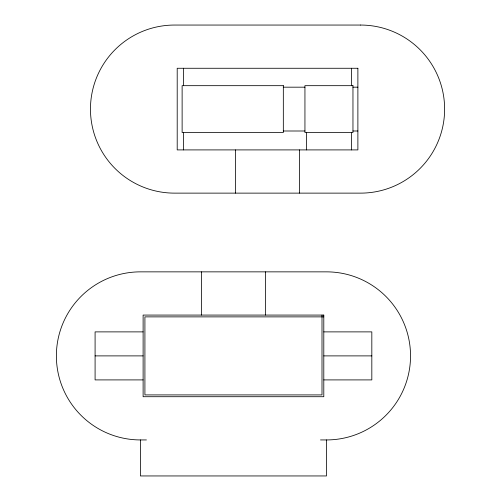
<?xml version="1.0" encoding="UTF-8"?>
<svg xmlns="http://www.w3.org/2000/svg" width="501" height="501" viewBox="0 0 501 501"><rect width="100%" height="100%" fill="white"/><g stroke="black" fill="none" stroke-linecap="round" stroke-linejoin="round"><path stroke-width="0.75" d="M283.328 87.18L304.94 87.18M352.961 87.18L357.883 87.18M283.328 130.999L304.94 130.999M352.961 130.999L357.883 130.999M323.796 316.876L144.914 316.876L144.914 394.913L321.999 394.913L321.999 315.073M143.117 331.881L95.09 331.881L95.09 379.908L143.117 379.908M323.796 331.881L371.823 331.881L371.823 379.908L323.796 379.908M95.09 355.892L143.117 355.892M323.796 355.892L371.823 355.892M140.412 439.934L140.412 475.95L326.502 475.95L326.502 439.934A84.036 84.036 0 0 0 410.538 355.892A84.036 84.036 0 0 0 326.502 271.855L140.412 271.855A84.036 84.036 0 0 0 56.375 355.892A84.036 84.036 0 0 0 140.412 439.934L146.417 439.934M320.496 439.934L326.502 439.934M351.464 68.268L351.464 85.677M351.464 132.502L351.464 149.905M306.443 132.502L306.443 149.905M299.535 149.905L299.535 193.129M265.449 271.855L265.449 315.073M235.551 149.905L235.551 193.129M201.465 271.855L201.465 315.073M183.623 68.268L183.623 85.677M183.623 132.502L183.623 149.905M360.588 25.05L174.498 25.05A84.036 84.036 0 0 0 90.462 109.086A84.036 84.036 0 0 0 174.498 193.129L360.588 193.129A84.036 84.036 0 0 0 444.625 109.086A84.036 84.036 0 0 0 360.588 25.05M357.883 68.268L177.204 68.268L177.204 149.905L357.883 149.905L357.883 68.268M283.328 85.677L182.126 85.677L182.126 132.502L283.328 132.502L283.328 85.677M352.961 85.677L304.94 85.677L304.94 132.502L352.961 132.502L352.961 85.677M323.796 315.073L143.117 315.073L143.117 396.711L323.796 396.711L323.796 315.073"/></g></svg>
